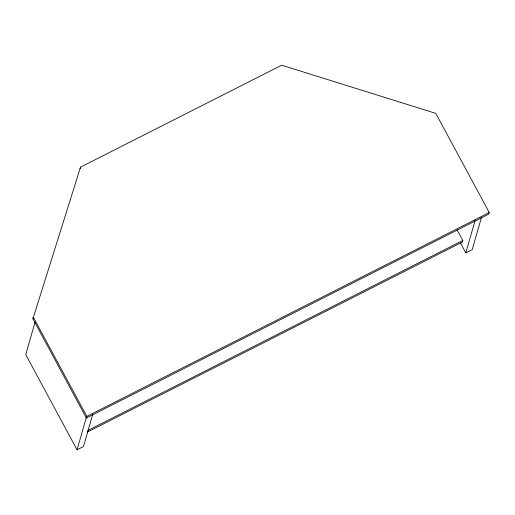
<?xml version="1.0" encoding="UTF-8"?>
<svg xmlns="http://www.w3.org/2000/svg" width="515" height="515" viewBox="0 0 515 515"><rect width="100%" height="100%" fill="white"/><g stroke="black" fill="none" stroke-linecap="round" stroke-linejoin="round"><path stroke-width="0.77" d="M32.915 318.83L33.366 317.266L86.823 416.41L86.372 417.98L488.799 214.092L489.25 212.521L435.793 113.371L281.731 65.199L80.514 167.143L32.915 318.83L86.372 417.98M35.001 322.371L25.75 354.623L77.07 449.801L83.507 446.544L92.758 414.292M80.063 168.708L80.514 167.143M77.07 449.801L86.314 417.556M457.108 229.948L462.798 240.505L462.354 242.069L87.222 432.137M481.499 217.336L472.249 249.582L465.811 252.846L475.062 220.594M86.823 416.41L489.25 212.521M87.666 430.566L462.798 240.505M460.494 242.977L465.811 252.846"/></g></svg>
